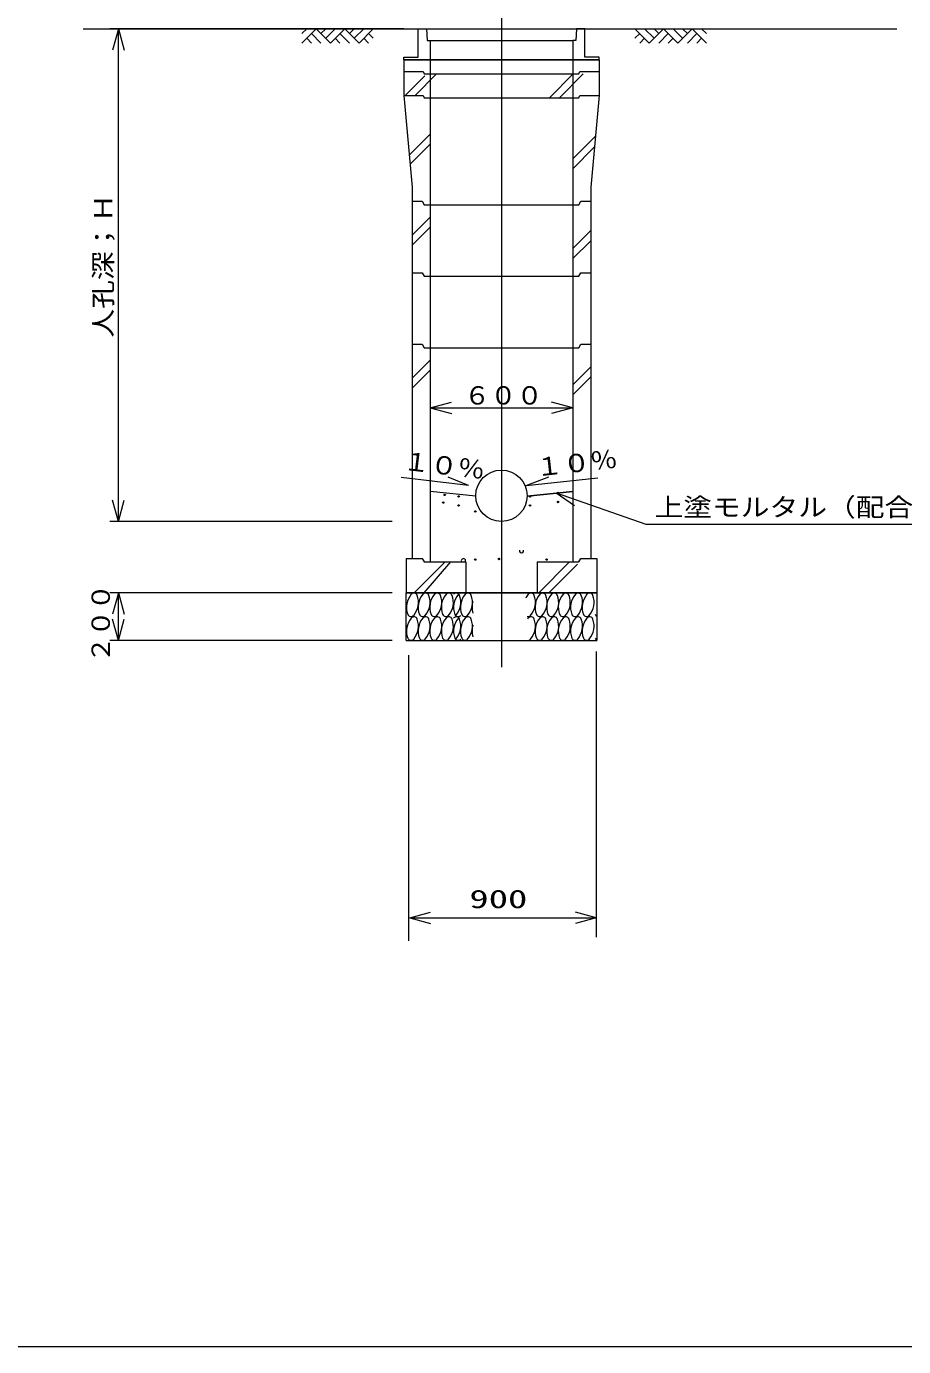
# Model space of a CAD drawing. Units: millimetres on the paper. Extents: x -391 to 405, y -282 to 282.
# Drawn here: x -6.3 to 116.6, y -282 to -97.1 of the extents above; entities that cross this region are included whole.
import ezdxf
from ezdxf.enums import TextEntityAlignment as Align

# ---------------------------------------------------------------- set-up
doc = ezdxf.new("R2010")
doc.units = ezdxf.units.MM
doc.layers.add('0-2__0-2__0-1_レイヤ0', color=7, linetype='Continuous', lineweight=18)
doc.layers.add('0-3__0-3__0-2_レイヤ1', color=7, linetype='Continuous', lineweight=18)
doc.styles.add('ＭＳ ゴシック', font='')
doc.styles.get('ＭＳ ゴシック').set_extended_font_data('MS Gothic')

msp = doc.modelspace()

# ---------------------------------------------------------------- linework, layer by layer
at = {"layer": '0-2__0-2__0-1_レイヤ0'}
for p, q in [((60.261, -91.796), (60.261, -186.888)), ((1.67, -97.468), (115.646, -97.468)), ((34.305, -97.468), (32.305, -99.468)), ((32.972, -97.468), (32.305, -98.135)), ((34.305, -97.468), (36.305, -99.468)), ((35.639, -97.468), (34.972, -98.135)), ((36.972, -97.468), (35.639, -98.802)), ((38.305, -97.468), (36.305, -99.468)), ((38.305, -97.468), (40.305, -99.468)), ((39.639, -97.468), (38.972, -98.135)), ((40.972, -97.468), (39.639, -98.802)), ((42.305, -97.468), (40.305, -99.468)), ((49.761, -97.468), (70.761, -97.468)), ((78.963, -97.468), (80.963, -99.468)), ((80.297, -97.468), (81.63, -98.802)), ((82.963, -97.468), (80.963, -99.468)), ((81.63, -97.468), (82.297, -98.135)), ((82.963, -97.468), (84.963, -99.468)), ((84.297, -97.468), (85.63, -98.802)), ((86.963, -97.468), (84.963, -99.468)), ((85.63, -97.468), (86.297, -98.135)), ((86.963, -97.468), (88.963, -99.468)), ((88.297, -97.468), (88.963, -98.135)), ((32.972, -98.802), (33.639, -99.468)), ((33.639, -98.135), (34.972, -99.468)), ((36.972, -98.802), (37.639, -99.468)), ((37.639, -98.135), (38.972, -99.468)), ((40.972, -98.802), (41.639, -99.468)), ((41.639, -98.135), (42.305, -98.802)), ((50.261, -99.135), (70.261, -99.135)), ((79.63, -98.135), (78.963, -98.802)), ((80.297, -98.802), (79.63, -99.468)), ((83.63, -98.135), (82.297, -99.468)), ((84.297, -98.802), (83.63, -99.468)), ((87.63, -98.135), (86.297, -99.468)), ((88.297, -98.802), (87.63, -99.468)), ((46.595, -101.802), (46.595, -103.468)), ((73.928, -101.802), (46.595, -101.802)), ((46.595, -103.468), (46.595, -106.802)), ((50.261, -101.802), (50.261, -103.802)), ((70.261, -101.802), (70.261, -103.802)), ((73.928, -103.468), (73.928, -106.802)), ((46.766, -106.802), (49.525, -104.043)), ((48.176, -106.802), (51.176, -103.802)), ((50.261, -103.802), (50.261, -107.135)), ((66.965, -107.135), (70.299, -103.802)), ((68.375, -107.135), (71.709, -103.802)), ((70.261, -103.802), (70.261, -107.135)), ((47.353, -115.144), (50.261, -112.236)), ((70.261, -115.665), (73.408, -112.518)), ((47.471, -116.437), (50.261, -113.646)), ((70.261, -117.075), (73.267, -114.069)), ((47.761, -121.635), (47.761, -131.635)), ((72.761, -121.635), (72.761, -131.635)), ((47.761, -126.361), (50.261, -123.861)), ((50.261, -122.135), (50.261, -132.135)), ((70.261, -122.135), (70.261, -132.135)), ((47.761, -127.771), (50.261, -125.271)), ((70.261, -128.235), (72.761, -125.735)), ((70.261, -129.645), (72.761, -127.145)), ((47.761, -131.635), (47.761, -141.635)), ((50.261, -132.135), (50.261, -142.135)), ((70.261, -132.135), (70.261, -142.135)), ((72.761, -131.635), (72.761, -141.635)), ((47.761, -141.635), (47.761, -171.635)), ((50.261, -142.135), (50.261, -172.135)), ((70.261, -142.135), (70.261, -172.135)), ((72.761, -141.635), (72.761, -171.635)), ((47.761, -146.382), (50.261, -143.882)), ((47.761, -147.792), (50.261, -145.292)), ((70.261, -147.311), (72.761, -144.811)), ((70.261, -148.721), (72.761, -146.221)), ((50.261, -150.562), (53.261, -149.759)), ((50.261, -150.562), (70.261, -150.562)), ((50.261, -150.562), (53.261, -151.366)), ((70.261, -150.562), (67.261, -149.759)), ((70.261, -150.562), (67.261, -151.366)), ((55.645, -161.425), (46.193, -160.285)), ((55.645, -161.425), (52.778, -160.274)), ((63.713, -161.446), (66.874, -160.216)), ((63.713, -161.446), (73.738, -160.347)), ((56.662, -162.902), (50.261, -162.262)), ((63.861, -162.902), (70.261, -162.262)), ((46.928, -171.635), (46.928, -176.468)), ((73.595, -171.635), (73.595, -176.468)), ((48.018, -176.468), (52.352, -172.135)), ((49.428, -176.468), (53.184, -172.135)), ((55.261, -172.135), (55.261, -176.468)), ((65.261, -172.135), (65.261, -176.468)), ((65.478, -176.468), (69.811, -172.135)), ((66.888, -176.468), (70.905, -172.452)), ((46.928, -176.468), (73.595, -176.468)), ((46.928, -183.135), (46.928, -176.468)), ((73.595, -176.468), (46.928, -176.468)), ((73.595, -176.468), (73.595, -183.135)), ((46.928, -183.135), (73.595, -183.135)), ((73.52, -184.654), (73.52, -224.654)), ((47.241, -185.18), (47.241, -225.18)), ((47.417, -221.969), (50.314, -221.193)), ((73.52, -221.969), (70.622, -221.193)), ((47.417, -221.969), (73.52, -221.969)), ((47.417, -221.969), (50.314, -222.746)), ((73.52, -221.969), (70.622, -222.746))]:
    msp.add_line(p, q, dxfattribs=at)
for points in [[(46.595, -101.802), (46.595, -101.468), (48.595, -101.468), (48.595, -97.468), (49.761, -97.468), (49.828, -99.135), (50.261, -99.135), (50.261, -101.802)], [(73.928, -101.802), (73.928, -101.468), (71.928, -101.468), (71.928, -97.468), (70.761, -97.468), (70.695, -99.135), (70.261, -99.135), (70.261, -101.802)], [(46.595, -101.802), (73.928, -101.802), (73.928, -103.468)], [(46.595, -103.468), (49.295, -103.468), (49.428, -103.802), (71.095, -103.802), (71.228, -103.468), (73.928, -103.468)], [(46.595, -103.468), (49.295, -103.468), (49.428, -103.802), (71.095, -103.802), (71.228, -103.468), (73.928, -103.468)], [(46.595, -106.802), (49.295, -106.802), (49.428, -107.135), (71.095, -107.135), (71.228, -106.802), (73.928, -106.802)], [(46.595, -106.802), (47.761, -119.635), (47.761, -121.635)], [(46.595, -106.802), (49.295, -106.802), (49.428, -107.135), (71.095, -107.135), (71.228, -106.802), (73.928, -106.802)], [(50.261, -107.135), (50.261, -107.968), (50.261, -122.135)], [(70.261, -107.135), (70.261, -107.968), (70.261, -122.135)], [(73.928, -106.802), (72.761, -119.635), (72.761, -121.635)], [(47.761, -121.635), (49.128, -121.635), (49.428, -122.135), (71.095, -122.135), (71.395, -121.635), (72.761, -121.635)], [(47.761, -131.635), (49.128, -131.635), (49.428, -132.135), (71.095, -132.135), (71.395, -131.635), (72.761, -131.635)], [(47.761, -141.635), (49.128, -141.635), (49.428, -142.135), (71.095, -142.135), (71.395, -141.635), (72.761, -141.635)], [(46.928, -171.635), (49.128, -171.635), (49.428, -172.135), (55.261, -172.135)], [(47.761, -171.635), (49.128, -171.635), (49.428, -172.135), (55.261, -172.135)], [(65.261, -172.135), (71.095, -172.135), (71.395, -171.635), (72.761, -171.635)], [(65.261, -172.135), (71.095, -172.135), (71.395, -171.635), (73.595, -171.635)]]:
    msp.add_lwpolyline(points, dxfattribs=at)
for centre, radius in [((60.261, -162.868), 3.6), ((52.315, -162.742), 0.1), ((68.186, -162.472), 0.1), ((52.097, -163.824), 0.1), ((54.261, -162.96), 0.1), ((54.261, -164.227), 0.1), ((64.261, -162.96), 0.1), ((64.261, -164.227), 0.1), ((68.186, -163.738), 0.1), ((56.593, -165.066), 0.1), ((56.576, -171.801), 0.1), ((59.899, -171.717), 0.1), ((66.576, -171.801), 0.1)]:
    msp.add_circle(centre, radius, dxfattribs=at)
for centre, radius, start, end in [((54.932, -171.969), 0.3, 326.52888, 213.47112), ((63.07, -170.542), 0.3, 168.78865, 9.20117), ((49.716, -178.479), 2.765, 139.00637, 200.99363), ((47.998, -176.985), 0.489, 20.99363, 139.00637), ((45.873, -177.801), 2.765, 319.00637, 20.99363), ((51.344, -178.479), 2.765, 139.00637, 200.99363), ((49.626, -176.985), 0.489, 20.99363, 139.00637), ((47.501, -177.801), 2.765, 319.00637, 20.99363), ((52.972, -178.479), 2.765, 139.00637, 200.99363), ((51.254, -176.985), 0.489, 20.99363, 139.00637), ((49.129, -177.801), 2.765, 319.00637, 20.99363), ((54.6, -178.479), 2.765, 139.00637, 200.99363), ((52.882, -176.985), 0.489, 20.99363, 139.00637), ((50.756, -177.801), 2.765, 319.00637, 20.99363), ((56.312, -178.479), 2.765, 139.00637, 200.99363), ((53.927, -176.985), 0.489, 20.99363, 139.00637), ((51.802, -177.801), 2.765, 319.00637, 20.99363), ((57.273, -178.479), 2.765, 139.00637, 200.99363), ((55.555, -176.985), 0.489, 20.99363, 139.00637), ((53.43, -177.801), 2.765, 319.00637, 20.99363), ((66.099, -178.479), 2.765, 139.00637, 152.21296), ((64.381, -176.985), 0.489, 20.99363, 139.00637), ((62.256, -177.801), 2.765, 319.00637, 20.99363), ((67.727, -178.479), 2.765, 139.00637, 200.99363), ((66.009, -176.985), 0.489, 20.99363, 139.00637), ((63.884, -177.801), 2.765, 319.00637, 20.99363), ((69.355, -178.479), 2.765, 139.00637, 200.99363), ((67.637, -176.985), 0.489, 20.99363, 139.00637), ((65.512, -177.801), 2.765, 319.00637, 20.99363), ((70.983, -178.479), 2.765, 139.00637, 200.99363), ((69.265, -176.985), 0.489, 20.99363, 139.00637), ((67.14, -177.801), 2.765, 319.00637, 20.99363), ((72.695, -178.479), 2.765, 139.00637, 200.99363), ((70.977, -176.985), 0.489, 20.99363, 139.00637), ((68.852, -177.801), 2.765, 319.00637, 20.99363), ((74.323, -178.479), 2.765, 139.00637, 200.99363), ((72.605, -176.985), 0.489, 20.99363, 139.00637), ((70.48, -177.801), 2.765, 319.00637, 20.99363), ((58.901, -178.479), 2.765, 162.66242, 197.33758), ((49.716, -181.807), 2.765, 139.00637, 200.99363), ((47.591, -179.294), 0.489, 200.99363, 319.00637), ((47.998, -180.313), 0.489, 20.99363, 139.00637), ((45.873, -181.129), 2.765, 319.00637, 20.99363), ((51.344, -181.807), 2.765, 139.00637, 200.99363), ((49.219, -179.294), 0.489, 200.99363, 319.00637), ((49.626, -180.313), 0.489, 20.99363, 139.00637), ((47.501, -181.129), 2.765, 319.00637, 20.99363), ((52.972, -181.807), 2.765, 139.00637, 200.99363), ((50.847, -179.294), 0.489, 200.99363, 319.00637), ((51.254, -180.313), 0.489, 20.99363, 139.00637), ((49.129, -181.129), 2.765, 319.00637, 20.99363), ((54.6, -181.807), 2.765, 139.00637, 200.99363), ((52.475, -179.294), 0.489, 200.99363, 319.00637), ((52.882, -180.313), 0.489, 20.99363, 139.00637), ((50.756, -181.129), 2.765, 319.00637, 20.99363), ((56.312, -181.807), 2.765, 139.00637, 200.99363), ((53.927, -180.313), 0.489, 20.99363, 139.00637), ((54.187, -179.294), 0.489, 200.99363, 319.00637), ((51.802, -181.129), 2.765, 319.00637, 20.99363), ((57.273, -181.807), 2.765, 139.00637, 200.99363), ((55.148, -179.294), 0.489, 200.99363, 319.00637), ((55.555, -180.313), 0.489, 20.99363, 139.00637), ((53.43, -181.129), 2.765, 319.00637, 20.99363), ((58.901, -181.807), 2.765, 162.66242, 197.33758), ((63.974, -179.294), 0.489, 256.58507, 319.00637), ((66.099, -181.807), 2.765, 139.00637, 143.00621), ((64.381, -180.313), 0.489, 20.99363, 139.00637), ((62.256, -181.129), 2.765, 319.00637, 20.99363), ((67.727, -181.807), 2.765, 139.00637, 200.99363), ((65.602, -179.294), 0.489, 200.99363, 319.00637), ((66.009, -180.313), 0.489, 20.99363, 139.00637), ((63.884, -181.129), 2.765, 319.00637, 20.99363), ((69.355, -181.807), 2.765, 139.00637, 200.99363), ((67.23, -179.294), 0.489, 200.99363, 319.00637), ((67.637, -180.313), 0.489, 20.99363, 139.00637), ((65.512, -181.129), 2.765, 319.00637, 20.99363), ((70.983, -181.807), 2.765, 139.00637, 200.99363), ((68.858, -179.294), 0.489, 200.99363, 319.00637), ((69.265, -180.313), 0.489, 20.99363, 139.00637), ((67.14, -181.129), 2.765, 319.00637, 20.99363), ((72.695, -181.807), 2.765, 139.00637, 200.99363), ((70.57, -179.294), 0.489, 200.99363, 319.00637), ((70.977, -180.313), 0.489, 20.99363, 139.00637), ((68.852, -181.129), 2.765, 319.00637, 20.99363), ((74.323, -181.807), 2.765, 139.00637, 200.99363), ((72.198, -179.294), 0.489, 200.99363, 319.00637), ((72.605, -180.313), 0.489, 20.99363, 139.00637), ((70.48, -181.129), 2.765, 319.00637, 20.99363), ((73.826, -179.294), 0.489, 200.99363, 241.8297), ((47.591, -182.622), 0.489, 200.99363, 319.00637), ((49.219, -182.622), 0.489, 200.99363, 319.00637), ((50.847, -182.622), 0.489, 200.99363, 319.00637), ((52.475, -182.622), 0.489, 200.99363, 319.00637), ((54.187, -182.622), 0.489, 200.99363, 319.00637), ((55.148, -182.622), 0.489, 200.99363, 319.00637), ((63.974, -182.622), 0.489, 288.30851, 319.00637), ((65.602, -182.622), 0.489, 200.99363, 319.00637), ((67.23, -182.622), 0.489, 200.99363, 319.00637), ((68.858, -182.622), 0.489, 200.99363, 319.00637), ((70.57, -182.622), 0.489, 200.99363, 319.00637), ((72.198, -182.622), 0.489, 200.99363, 319.00637), ((73.826, -182.622), 0.489, 200.99363, 241.8297)]:
    msp.add_arc(centre, radius, start, end, dxfattribs=at)
at = {"layer": '0-3__0-3__0-2_レイヤ1'}
for p, q in [((46.595, -97.468), (5.395, -97.468)), ((6.595, -97.468), (5.791, -100.468)), ((6.595, -166.468), (6.595, -97.468)), ((6.595, -97.468), (7.399, -100.468)), ((63.861, -162.868), (70.261, -162.228)), ((67.928, -162.462), (70.494, -164.211)), ((67.928, -162.462), (80.503, -166.864)), ((6.595, -166.468), (5.791, -163.468)), ((6.595, -166.468), (7.399, -163.468)), ((44.928, -166.468), (5.395, -166.468)), ((80.503, -166.864), (134.193, -166.864)), ((44.928, -176.468), (5.395, -176.468)), ((6.595, -176.468), (5.791, -179.468)), ((6.595, -183.135), (6.595, -176.468)), ((6.595, -176.468), (7.399, -179.468)), ((6.595, -183.135), (5.791, -180.135)), ((6.595, -183.135), (7.399, -180.135)), ((44.928, -183.135), (5.395, -183.135)), ((-390.505, -282.011), (405.495, -282.011))]:
    msp.add_line(p, q, dxfattribs=at)

# ---------------------------------------------------------------- texts
at = {"layer": '0-2__0-2__0-1_レイヤ0', "style": 'ＭＳ ゴシック'}
for s, width, p in [('６００', 1.05, (55.011, -150.862)), ('900', 1.55, (55.766, -221.38))]:
    msp.add_text(s, height=2.566, dxfattribs=dict(at, width=width)).set_placement(p, align=Align.BOTTOM_LEFT)
at = {"layer": '0-2__0-2__0-1_レイヤ0', "style": 'ＭＳ ゴシック', "width": 1.1}
for rotation, p in [(353.1, (46.238, -159.955)), (6.2, (65.242, -160.943))]:
    msp.add_text('１０％', height=2.566, rotation=rotation, dxfattribs=at).set_placement(p, align=Align.BOTTOM_LEFT)
at = {"layer": '0-3__0-3__0-2_レイヤ1', "style": 'ＭＳ ゴシック'}
for s, width, p in [('人孔深；Ｈ', 1.15, (6.508, -140.718)), ('２００', 1.05, (6.173, -186.252))]:
    msp.add_text(s, height=2.566, rotation=90, dxfattribs=dict(at, width=width)).set_placement(p, align=Align.BOTTOM_LEFT)
at = {"layer": '0-3__0-3__0-2_レイヤ1', "style": 'ＭＳ ゴシック', "width": 1.15}
msp.add_text('上塗モルタル（配合１：２）', height=2.566, dxfattribs=at).set_placement((81.711, -166.513), align=Align.BOTTOM_LEFT)

doc.saveas('drawing.dxf')
